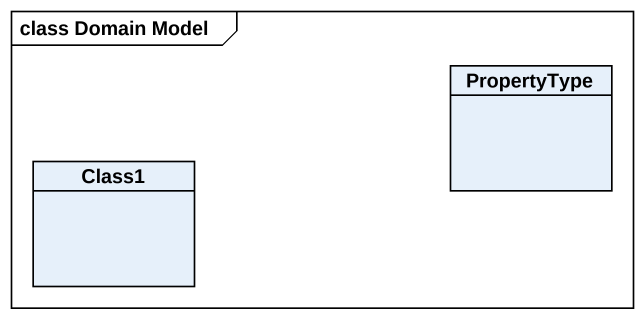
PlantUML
@startuml
mainframe class Domain Model
hide circle
hide empty members
class PropertyType
class Class1
@enduml
